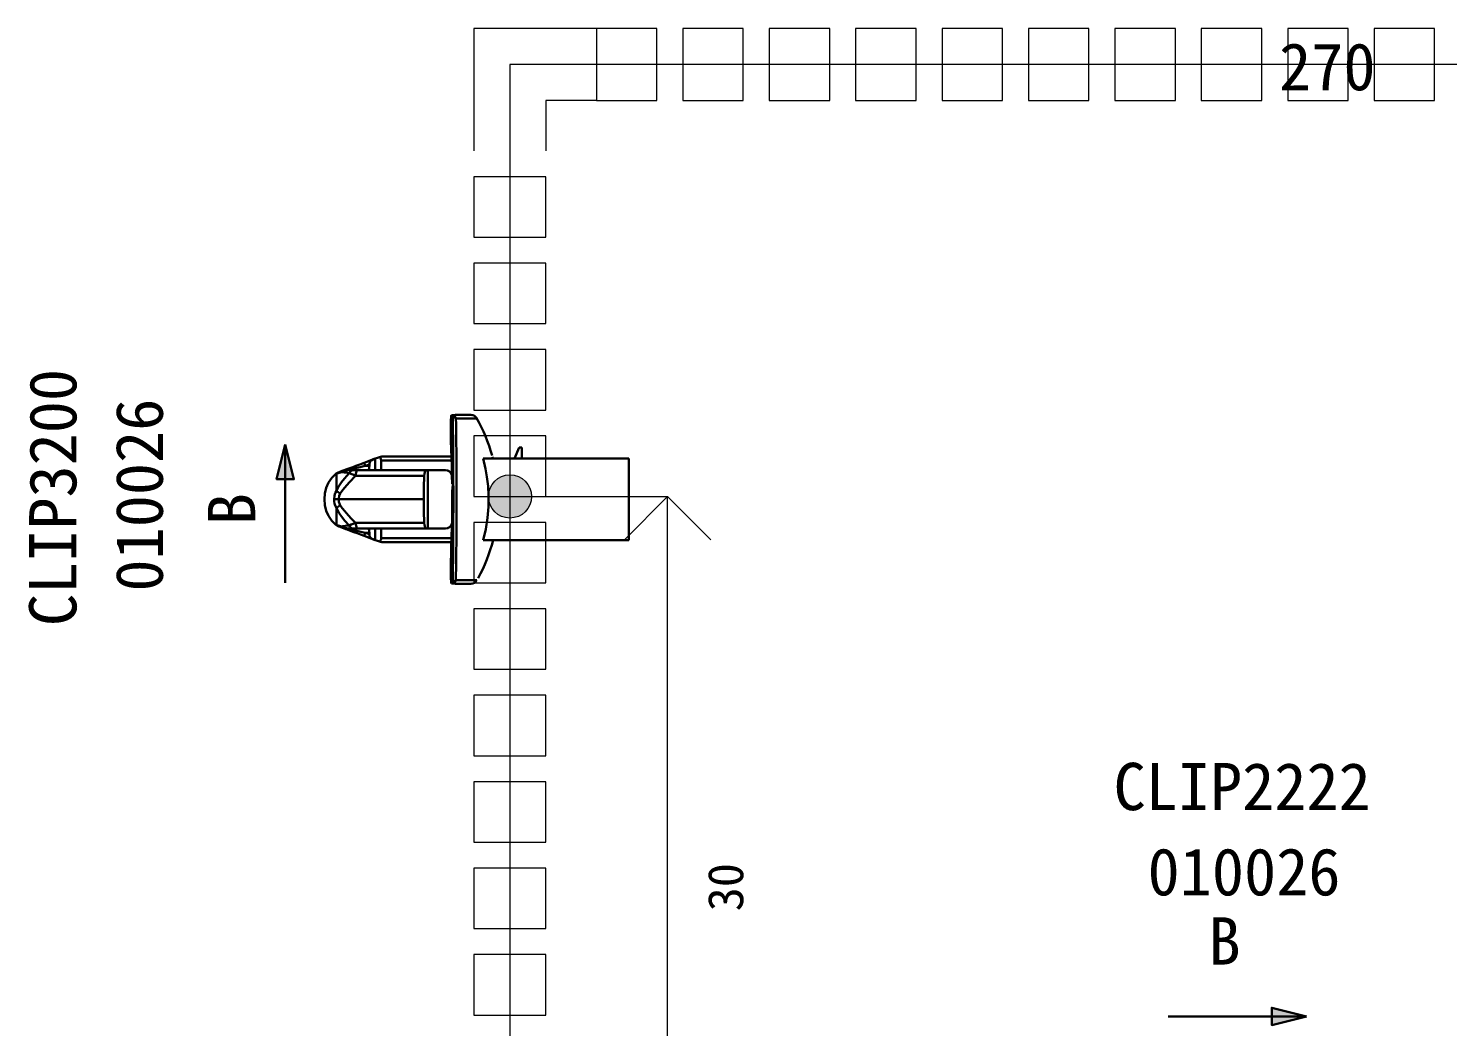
# Model space of a CAD drawing. Header units: millimetres. Extents: x 6 to 3615, y -854 to 0.
# Drawn here: x 2391.7 to 2473.8, y -450.9 to -393.1 of the extents above; entities that cross this region are included whole.
import ezdxf

# ---------------------------------------------------------------- set-up
doc = ezdxf.new("R2010")
doc.units = ezdxf.units.MM
doc.styles.add('4eff5b8b_Style', font='simfang.ttf')

msp = doc.modelspace()

# ---------------------------------------------------------------- hatches: boundary and pattern name
for points in [[(2407.062, -419.193), (2406.562, -417.193), (2406.062, -419.193)], [(2463.641, -450.776), (2465.641, -450.276), (2463.641, -449.776)]]:
    msp.add_hatch(color=256).paths.add_polyline_path(points)
h = msp.add_hatch(color=256)
edge = h.paths.add_edge_path()
edge.add_arc((2419.562, -420.193), 1.25, 0, 360)
h = msp.add_hatch(color=256)
edge = h.paths.add_edge_path()
edge.add_arc((2419.562, -420.193), 1.25, 0, 360)

# ---------------------------------------------------------------- linework, layer by layer
at = {"linetype": 'Continuous', "lineweight": 0}
for p, q in [((2428.062, -393.109), (2424.562, -393.109)), ((2424.562, -393.109), (2424.562, -397.276)), ((2428.062, -397.276), (2428.062, -393.109)), ((2433.062, -393.109), (2429.562, -393.109)), ((2429.562, -393.109), (2429.562, -397.276)), ((2433.062, -397.276), (2433.062, -393.109)), ((2438.062, -393.109), (2434.562, -393.109)), ((2434.562, -393.109), (2434.562, -397.276)), ((2438.062, -397.276), (2438.062, -393.109)), ((2443.062, -393.109), (2439.562, -393.109)), ((2439.562, -393.109), (2439.562, -397.276)), ((2443.062, -397.276), (2443.062, -393.109)), ((2448.062, -393.109), (2444.562, -393.109)), ((2444.562, -393.109), (2444.562, -397.276)), ((2448.062, -397.276), (2448.062, -393.109)), ((2453.062, -393.109), (2449.562, -393.109)), ((2449.562, -393.109), (2449.562, -397.276)), ((2453.062, -397.276), (2453.062, -393.109)), ((2458.062, -393.109), (2454.562, -393.109)), ((2454.562, -393.109), (2454.562, -397.276)), ((2458.062, -397.276), (2458.062, -393.109)), ((2463.062, -393.109), (2459.562, -393.109)), ((2459.562, -393.109), (2459.562, -397.276)), ((2463.062, -397.276), (2463.062, -393.109)), ((2468.062, -393.109), (2464.562, -393.109)), ((2464.562, -393.109), (2464.562, -397.276)), ((2468.062, -397.276), (2468.062, -393.109)), ((2473.062, -393.109), (2469.562, -393.109)), ((2469.562, -393.109), (2469.562, -397.276)), ((2473.062, -397.276), (2473.062, -393.109)), ((2424.562, -397.276), (2428.062, -397.276)), ((2424.562, -397.276), (2424.562, -397.276)), ((2429.562, -397.276), (2433.062, -397.276)), ((2429.562, -397.276), (2429.562, -397.276)), ((2434.562, -397.276), (2438.062, -397.276)), ((2434.562, -397.276), (2434.562, -397.276)), ((2439.562, -397.276), (2443.062, -397.276)), ((2439.562, -397.276), (2439.562, -397.276)), ((2444.562, -397.276), (2448.062, -397.276)), ((2444.562, -397.276), (2444.562, -397.276)), ((2449.562, -397.276), (2453.062, -397.276)), ((2449.562, -397.276), (2449.562, -397.276)), ((2454.562, -397.276), (2458.062, -397.276)), ((2454.562, -397.276), (2454.562, -397.276)), ((2459.562, -397.276), (2463.062, -397.276)), ((2459.562, -397.276), (2459.562, -397.276)), ((2464.562, -397.276), (2468.062, -397.276)), ((2464.562, -397.276), (2464.562, -397.276)), ((2469.562, -397.276), (2473.062, -397.276)), ((2469.562, -397.276), (2469.562, -397.276)), ((2421.646, -401.693), (2417.479, -401.693)), ((2417.479, -401.693), (2417.482, -405.193)), ((2421.646, -405.193), (2421.646, -401.693)), ((2417.482, -405.193), (2421.646, -405.193)), ((2421.646, -405.193), (2421.646, -405.193)), ((2421.646, -406.693), (2417.479, -406.693)), ((2417.479, -406.693), (2417.482, -410.193)), ((2421.646, -410.193), (2421.646, -406.693)), ((2417.482, -410.193), (2421.646, -410.193)), ((2421.646, -410.193), (2421.646, -410.193)), ((2421.646, -411.693), (2417.479, -411.693)), ((2417.479, -411.693), (2417.482, -415.193)), ((2421.646, -415.193), (2421.646, -411.693)), ((2417.482, -415.193), (2421.646, -415.193)), ((2421.646, -415.193), (2421.646, -415.193)), ((2421.646, -416.693), (2417.479, -416.693)), ((2417.479, -416.693), (2417.482, -420.193)), ((2421.646, -420.193), (2421.646, -416.693)), ((2417.482, -420.193), (2421.646, -420.193)), ((2421.646, -420.193), (2421.646, -420.193)), ((2421.646, -421.693), (2417.479, -421.693)), ((2417.479, -421.693), (2417.482, -425.193)), ((2421.646, -425.193), (2421.646, -421.693)), ((2417.482, -425.193), (2421.646, -425.193)), ((2421.646, -425.193), (2421.646, -425.193)), ((2421.646, -426.693), (2417.479, -426.693)), ((2417.479, -426.693), (2417.482, -430.193)), ((2421.646, -430.193), (2421.646, -426.693)), ((2417.482, -430.193), (2421.646, -430.193)), ((2421.646, -430.193), (2421.646, -430.193)), ((2421.646, -431.693), (2417.479, -431.693)), ((2417.479, -431.693), (2417.482, -435.193)), ((2421.646, -435.193), (2421.646, -431.693)), ((2417.482, -435.193), (2421.646, -435.193)), ((2421.646, -435.193), (2421.646, -435.193)), ((2421.646, -436.693), (2417.479, -436.693)), ((2417.479, -436.693), (2417.482, -440.193)), ((2421.646, -440.193), (2421.646, -436.693)), ((2417.482, -440.193), (2421.646, -440.193)), ((2421.646, -440.193), (2421.646, -440.193)), ((2421.646, -441.693), (2417.479, -441.693)), ((2417.479, -441.693), (2417.482, -445.193)), ((2421.646, -445.193), (2421.646, -441.693)), ((2417.482, -445.193), (2421.646, -445.193)), ((2421.646, -445.193), (2421.646, -445.193)), ((2421.646, -446.693), (2417.479, -446.693)), ((2417.479, -446.693), (2417.482, -450.193)), ((2421.646, -450.193), (2421.646, -446.693)), ((2417.482, -450.193), (2421.646, -450.193)), ((2421.646, -450.193), (2421.646, -450.193))]:
    msp.add_line(p, q, dxfattribs=at)
at = {"linetype": 'Continuous', "lineweight": 30}
for p, q in [((2406.562, -417.193), (2406.062, -419.193)), ((2406.562, -417.193), (2406.062, -419.193)), ((2406.562, -417.193), (2407.062, -419.193)), ((2407.062, -419.193), (2406.562, -417.193)), ((2406.062, -419.193), (2407.062, -419.193)), ((2406.062, -419.193), (2407.062, -419.193)), ((2465.641, -450.276), (2463.641, -449.776)), ((2463.641, -449.776), (2463.641, -450.776)), ((2465.641, -450.276), (2463.641, -449.776)), ((2463.641, -449.776), (2463.641, -450.776)), ((2465.641, -450.276), (2463.641, -450.776)), ((2463.641, -450.776), (2465.641, -450.276))]:
    msp.add_line(p, q, dxfattribs=at)
at = {"linetype": 'Continuous', "lineweight": 0}
for points in [[(2417.479, -393.109), (2417.482, -400.193)], [(2424.562, -393.109), (2417.479, -393.109)], [(2421.646, -397.276), (2421.646, -400.193)], [(2424.562, -397.276), (2421.646, -397.276)]]:
    msp.add_lwpolyline(points, dxfattribs=at)
for points in [[(2424.562, -397.276), (2428.062, -397.276), (2428.062, -393.109), (2424.562, -393.109), (2424.562, -397.276)], [(2429.562, -397.276), (2433.062, -397.276), (2433.062, -393.109), (2429.562, -393.109), (2429.562, -397.276)], [(2434.562, -397.276), (2438.062, -397.276), (2438.062, -393.109), (2434.562, -393.109), (2434.562, -397.276)], [(2439.562, -397.276), (2443.062, -397.276), (2443.062, -393.109), (2439.562, -393.109), (2439.562, -397.276)], [(2444.562, -397.276), (2448.062, -397.276), (2448.062, -393.109), (2444.562, -393.109), (2444.562, -397.276)], [(2449.562, -397.276), (2453.062, -397.276), (2453.062, -393.109), (2449.562, -393.109), (2449.562, -397.276)], [(2454.562, -397.276), (2458.062, -397.276), (2458.062, -393.109), (2454.562, -393.109), (2454.562, -397.276)], [(2459.562, -397.276), (2463.062, -397.276), (2463.062, -393.109), (2459.562, -393.109), (2459.562, -397.276)], [(2464.562, -397.276), (2468.062, -397.276), (2468.062, -393.109), (2464.562, -393.109), (2464.562, -397.276)], [(2469.562, -397.276), (2473.062, -397.276), (2473.062, -393.109), (2469.562, -393.109), (2469.562, -397.276)], [(2421.646, -405.193), (2421.646, -401.693), (2417.479, -401.693), (2417.482, -405.193), (2421.646, -405.193)], [(2421.646, -410.193), (2421.646, -406.693), (2417.479, -406.693), (2417.482, -410.193), (2421.646, -410.193)], [(2421.646, -415.193), (2421.646, -411.693), (2417.479, -411.693), (2417.482, -415.193), (2421.646, -415.193)], [(2421.646, -420.193), (2421.646, -416.693), (2417.479, -416.693), (2417.482, -420.193), (2421.646, -420.193)], [(2421.646, -425.193), (2421.646, -421.693), (2417.479, -421.693), (2417.482, -425.193), (2421.646, -425.193)], [(2421.646, -430.193), (2421.646, -426.693), (2417.479, -426.693), (2417.482, -430.193), (2421.646, -430.193)], [(2421.646, -435.193), (2421.646, -431.693), (2417.479, -431.693), (2417.482, -435.193), (2421.646, -435.193)], [(2421.646, -440.193), (2421.646, -436.693), (2417.479, -436.693), (2417.482, -440.193), (2421.646, -440.193)], [(2421.646, -445.193), (2421.646, -441.693), (2417.479, -441.693), (2417.482, -445.193), (2421.646, -445.193)], [(2421.646, -450.193), (2421.646, -446.693), (2417.479, -446.693), (2417.482, -450.193), (2421.646, -450.193)]]:
    msp.add_lwpolyline(points, close=True, dxfattribs=at)
at = {"linetype": 'Continuous', "lineweight": 13}
for points in [[(2514.562, -395.193), (2419.562, -395.193)], [(2419.562, -395.193), (2419.562, -465.193)], [(2419.562, -420.193), (2428.685, -420.193)], [(2428.685, -420.193), (2426.185, -422.693)], [(2428.685, -465.193), (2428.685, -420.193)], [(2428.685, -420.193), (2431.185, -422.693)]]:
    msp.add_lwpolyline(points, dxfattribs=at)
at = {"linetype": 'Continuous', "lineweight": 30}
for points in [[(2416.174, -415.497), (2416.201, -415.479)], [(2416.393, -415.474), (2416.201, -415.479)], [(2416.201, -415.479), (2416.286, -415.505)], [(2416.536, -415.474), (2416.393, -415.474)], [(2416.393, -415.474), (2416.604, -415.474)], [(2416.669, -415.474), (2416.536, -415.474)], [(2416.604, -415.474), (2416.669, -415.474)], [(2416.786, -415.474), (2416.669, -415.474)], [(2416.893, -415.474), (2416.786, -415.474)], [(2416.987, -415.474), (2416.893, -415.474)], [(2416.919, -415.474), (2417.068, -415.474)], [(2417.068, -415.474), (2416.987, -415.474)], [(2417.068, -415.474), (2416.987, -415.474)], [(2417.135, -415.474), (2417.068, -415.474)], [(2417.135, -415.474), (2417.193, -415.474)], [(2417.193, -415.474), (2417.135, -415.474)], [(2417.193, -415.474), (2417.237, -415.474)], [(2417.237, -415.474), (2417.193, -415.474)], [(2417.237, -415.474), (2417.268, -415.474)], [(2417.286, -415.474), (2417.268, -415.474)], [(2417.286, -415.474), (2417.292, -415.474)], [(2417.286, -415.474), (2417.292, -415.474)], [(2417.292, -415.474), (2417.357, -415.482)], [(2417.406, -415.487), (2417.292, -415.474)], [(2417.406, -415.487), (2417.503, -415.529)], [(2416.151, -415.849), (2416.146, -416.188)], [(2416.146, -416.547), (2416.146, -416.188)], [(2416.151, -415.849), (2416.164, -415.534)], [(2416.164, -415.534), (2416.174, -415.497)], [(2416.177, -415.536), (2416.164, -415.534)], [(2416.201, -415.544), (2416.177, -415.536)], [(2416.219, -415.557), (2416.201, -415.544)], [(2416.234, -415.57), (2416.219, -415.557)], [(2416.245, -415.589), (2416.234, -415.57)], [(2416.255, -415.617), (2416.245, -415.589)], [(2416.26, -415.99), (2416.255, -415.617)], [(2416.305, -415.62), (2416.255, -415.617)], [(2416.266, -416.396), (2416.26, -415.99)], [(2416.286, -415.505), (2416.354, -415.549)], [(2416.305, -415.62), (2416.354, -415.63)], [(2416.354, -415.549), (2416.404, -415.609)], [(2416.354, -415.63), (2416.398, -415.651)], [(2416.398, -415.651), (2416.435, -415.674)], [(2416.404, -415.609), (2416.435, -415.674)], [(2416.443, -416.003), (2416.435, -415.674)], [(2416.435, -415.674), (2416.648, -415.674)], [(2416.448, -416.315), (2416.443, -416.003)], [(2416.859, -415.674), (2416.648, -415.674)], [(2417.055, -415.674), (2416.859, -415.674)], [(2417.224, -415.674), (2417.055, -415.674)], [(2417.333, -415.674), (2417.224, -415.674)], [(2417.333, -415.674), (2417.422, -415.674)], [(2417.422, -415.674), (2417.544, -415.674)], [(2417.586, -415.594), (2417.503, -415.529)], [(2417.544, -415.674), (2417.607, -415.674)], [(2417.586, -415.594), (2417.648, -415.674)], [(2417.607, -415.674), (2417.641, -415.674)], [(2417.641, -415.674), (2417.648, -415.674)], [(2416.146, -416.547), (2416.151, -416.992)], [(2416.151, -416.992), (2416.161, -417.464)], [(2416.268, -416.828), (2416.266, -416.396)], [(2416.273, -417.286), (2416.268, -416.828)], [(2416.453, -416.661), (2416.448, -416.315)], [(2416.456, -417.031), (2416.453, -416.661)], [(2416.458, -417.13), (2416.456, -417.031)], [(2416.461, -417.542), (2416.458, -417.13)], [(2406.562, -425.193), (2406.562, -417.193)], [(2412.018, -417.911), (2411.901, -417.956)], [(2412.018, -417.911), (2412.073, -417.891)], [(2412.018, -417.911), (2412.052, -417.935)], [(2412.099, -418.01), (2412.052, -417.935)], [(2412.073, -417.891), (2412.156, -417.878)], [(2416.172, -417.878), (2412.156, -417.878)], [(2416.161, -417.464), (2416.174, -417.956)], [(2416.276, -417.766), (2416.273, -417.286)], [(2416.276, -417.766), (2416.279, -418.263)], [(2416.461, -417.807), (2416.461, -417.542)], [(2416.464, -418.167), (2416.461, -417.807)], [(2418.576, -417.995), (2418.549, -417.898)], [(2419.831, -417.995), (2420.086, -417.349)], [(2420.086, -417.349), (2420.247, -417.349)], [(2420.247, -417.995), (2420.247, -417.349)], [(2409.763, -418.747), (2409.69, -418.776)], [(2409.763, -418.747), (2409.854, -418.714)], [(2409.854, -418.714), (2409.763, -418.747)], [(2409.969, -418.672), (2409.854, -418.714)], [(2409.906, -418.766), (2409.904, -418.771)], [(2409.904, -418.771), (2409.904, -418.776)], [(2409.909, -418.758), (2409.906, -418.766)], [(2409.917, -418.742), (2409.909, -418.758)], [(2409.909, -418.776), (2409.919, -418.771)], [(2409.917, -418.742), (2409.93, -418.727)], [(2409.919, -418.771), (2409.93, -418.766)], [(2409.93, -418.755), (2409.927, -418.758)], [(2409.927, -418.758), (2409.927, -418.76)], [(2409.93, -418.76), (2409.927, -418.76)], [(2409.958, -418.701), (2409.93, -418.727)], [(2409.935, -418.747), (2409.93, -418.753)], [(2409.93, -418.753), (2409.93, -418.755)], [(2409.93, -418.766), (2409.945, -418.758)], [(2409.93, -418.76), (2409.938, -418.76)], [(2409.935, -418.747), (2409.945, -418.74)], [(2409.938, -418.76), (2409.961, -418.75)], [(2409.953, -418.732), (2409.945, -418.74)], [(2409.945, -418.758), (2409.961, -418.75)], [(2409.99, -418.706), (2409.953, -418.732)], [(2409.992, -418.674), (2409.958, -418.701)], [(2410.036, -418.714), (2409.961, -418.75)], [(2410.245, -418.57), (2409.969, -418.672)], [(2410.07, -418.633), (2409.969, -418.672)], [(2410.089, -418.661), (2409.99, -418.706)], [(2410.07, -418.633), (2409.992, -418.674)], [(2410.036, -418.714), (2410.12, -418.688)], [(2410.12, -418.617), (2410.07, -418.633)], [(2410.078, -418.641), (2410.07, -418.633)], [(2410.089, -418.661), (2410.078, -418.641)], [(2410.201, -418.628), (2410.089, -418.661)], [(2410.245, -418.57), (2410.12, -418.617)], [(2410.12, -418.688), (2410.211, -418.669)], [(2410.312, -418.607), (2410.201, -418.628)], [(2410.312, -418.664), (2410.211, -418.669)], [(2410.307, -418.547), (2410.245, -418.57)], [(2410.245, -418.57), (2410.276, -418.573)], [(2410.26, -418.844), (2410.31, -418.766)], [(2410.276, -418.573), (2410.312, -418.607)], [(2410.466, -418.487), (2410.307, -418.547)], [(2410.372, -418.708), (2410.31, -418.766)], [(2410.503, -418.568), (2410.312, -418.607)], [(2410.312, -418.607), (2410.312, -418.648)], [(2410.312, -418.648), (2410.312, -418.664)], [(2410.312, -418.664), (2410.513, -418.664)], [(2410.443, -418.674), (2410.372, -418.708)], [(2410.513, -418.664), (2410.443, -418.674)], [(2410.641, -418.422), (2410.466, -418.487)], [(2410.711, -418.526), (2410.503, -418.568)], [(2410.513, -418.664), (2410.612, -418.664)], [(2410.612, -418.664), (2410.732, -418.664)], [(2410.872, -418.336), (2410.641, -418.422)], [(2410.641, -418.422), (2410.872, -418.336)], [(2410.685, -418.755), (2410.651, -418.862)], [(2410.729, -418.688), (2410.685, -418.755)], [(2410.893, -418.487), (2410.711, -418.526)], [(2410.729, -418.688), (2410.779, -418.664)], [(2410.732, -418.664), (2410.779, -418.664)], [(2411.672, -418.664), (2410.779, -418.664)], [(2410.779, -418.664), (2414.706, -418.664)], [(2411.125, -418.242), (2410.872, -418.336)], [(2411.036, -418.458), (2410.893, -418.487)], [(2411.193, -418.427), (2411.036, -418.458)], [(2411.773, -418.003), (2411.125, -418.242)], [(2411.125, -418.242), (2411.133, -418.268)], [(2411.159, -418.336), (2411.133, -418.268)], [(2411.193, -418.427), (2411.159, -418.336)], [(2411.193, -418.427), (2411.432, -418.339)], [(2411.432, -418.427), (2411.193, -418.427)], [(2411.393, -418.617), (2411.38, -418.651)], [(2411.38, -418.651), (2411.38, -418.664)], [(2411.409, -418.568), (2411.393, -418.617)], [(2411.424, -418.5), (2411.409, -418.568)], [(2411.411, -418.664), (2411.409, -418.664)], [(2411.445, -418.664), (2411.411, -418.664)], [(2411.432, -418.427), (2411.424, -418.5)], [(2411.432, -418.339), (2411.438, -418.276)], [(2411.432, -418.427), (2411.432, -418.339)], [(2411.438, -418.276), (2411.451, -418.227)], [(2411.451, -418.227), (2411.497, -418.141)], [(2411.497, -418.141), (2411.57, -418.086)], [(2411.669, -418.042), (2411.57, -418.086)], [(2411.672, -418.664), (2411.656, -418.664)], [(2411.669, -418.042), (2411.773, -418.003)], [(2411.901, -417.956), (2411.773, -418.003)], [(2411.773, -418.003), (2411.773, -418.664)], [(2412.115, -418.112), (2412.099, -418.01)], [(2416.18, -418.112), (2412.115, -418.112)], [(2412.115, -418.112), (2412.115, -418.664)], [(2414.651, -418.724), (2414.63, -418.794)], [(2414.68, -418.68), (2414.651, -418.724)], [(2414.706, -418.664), (2414.68, -418.68)], [(2414.706, -418.664), (2414.807, -418.664)], [(2414.807, -420.357), (2414.807, -418.664)], [(2414.807, -418.664), (2415.831, -418.664)], [(2415.953, -418.682), (2415.831, -418.664)], [(2415.953, -418.682), (2416.06, -418.74)], [(2415.953, -418.682), (2416.06, -418.74)], [(2416.06, -418.74), (2415.982, -418.693)], [(2416.148, -418.826), (2416.06, -418.74)], [(2416.06, -418.74), (2416.148, -418.826)], [(2416.174, -417.956), (2416.19, -418.464)], [(2416.19, -418.464), (2416.206, -419)], [(2416.281, -418.773), (2416.279, -418.263)], [(2416.466, -418.586), (2416.464, -418.167)], [(2416.469, -419.055), (2416.466, -418.586)], [(2422.31, -417.995), (2418.013, -417.995)], [(2418.013, -417.995), (2418.154, -418.602)], [(2418.232, -419.052), (2418.154, -418.602)], [(2418.31, -417.995), (2418.268, -417.995)], [(2418.31, -417.995), (2418.812, -417.995)], [(2418.365, -417.995), (2418.31, -417.995)], [(2418.557, -417.995), (2418.549, -417.995)], [(2421.388, -417.995), (2419.893, -417.995)], [(2421.388, -417.995), (2426.435, -418)], [(2426.435, -418), (2426.438, -422.729)], [(2409.073, -419.393), (2408.935, -419.698)], [(2409.263, -419.117), (2409.073, -419.393)], [(2409.495, -418.875), (2409.263, -419.117)], [(2409.495, -418.875), (2409.544, -418.846)], [(2409.495, -418.875), (2409.503, -418.872)], [(2409.503, -418.872), (2409.581, -418.823)], [(2409.503, -418.872), (2409.526, -418.865)], [(2409.526, -418.865), (2409.581, -418.823)], [(2409.562, -418.852), (2409.526, -418.865)], [(2409.526, -418.865), (2409.526, -418.927)], [(2409.526, -418.927), (2409.526, -419.036)], [(2409.526, -419.036), (2409.526, -419.19)], [(2409.526, -419.383), (2409.526, -419.19)], [(2409.526, -419.609), (2409.526, -419.383)], [(2409.617, -418.836), (2409.562, -418.852)], [(2409.581, -418.823), (2409.641, -418.794)], [(2409.581, -418.823), (2409.617, -418.802)], [(2409.617, -418.802), (2409.641, -418.792)], [(2409.617, -418.802), (2409.641, -418.792)], [(2409.641, -418.794), (2409.617, -418.802)], [(2409.68, -418.82), (2409.617, -418.836)], [(2409.628, -419.648), (2409.81, -419.37)], [(2409.641, -418.794), (2409.69, -418.776)], [(2409.828, -418.779), (2409.68, -418.82)], [(2409.81, -419.37), (2409.987, -419.151)], [(2409.82, -418.789), (2409.828, -418.779)], [(2409.82, -418.789), (2409.969, -418.81)], [(2409.904, -418.776), (2409.828, -418.779)], [(2409.904, -418.776), (2409.909, -418.776)], [(2410.159, -418.831), (2409.969, -418.81)], [(2409.982, -419.69), (2410.271, -419.365)], [(2409.987, -419.151), (2410.26, -418.844)], [(2410.26, -418.844), (2410.159, -418.831)], [(2410.354, -418.883), (2410.26, -418.844)], [(2410.271, -419.365), (2410.635, -418.99)], [(2410.469, -418.927), (2410.354, -418.883)], [(2410.604, -418.979), (2410.469, -418.927)], [(2410.635, -418.99), (2410.604, -418.979)], [(2410.651, -418.862), (2410.635, -418.99)], [(2414.607, -418.99), (2410.635, -418.99)], [(2414.607, -418.99), (2414.583, -419.669)], [(2414.615, -418.885), (2414.607, -418.99)], [(2414.63, -418.794), (2414.615, -418.885)], [(2416.148, -418.826), (2416.109, -418.779)], [(2416.203, -418.93), (2416.148, -418.826)], [(2416.148, -418.826), (2416.203, -418.932)], [(2416.193, -418.906), (2416.203, -418.93)], [(2416.206, -419), (2416.214, -419.451)], [(2416.284, -419.294), (2416.221, -419.904)], [(2416.284, -419.294), (2416.281, -418.773)], [(2416.284, -419.294), (2416.289, -419.826)], [(2416.471, -419.435), (2416.469, -419.055)], [(2416.474, -419.784), (2416.471, -419.435)], [(2418.294, -419.591), (2418.232, -419.052)], [(2418.326, -420.13), (2418.294, -419.591)], [(2408.852, -420.023), (2408.823, -420.357)], [(2408.823, -420.357), (2408.852, -420.69)], [(2408.935, -419.698), (2408.852, -420.023)], [(2409.385, -420.357), (2409.406, -420.159)], [(2409.385, -420.357), (2409.51, -420.357)], [(2409.393, -420.477), (2409.385, -420.357)], [(2409.406, -420.159), (2409.432, -420.057)], [(2409.432, -420.057), (2409.474, -419.956)], [(2409.474, -419.956), (2409.526, -419.859)], [(2409.51, -420.357), (2409.654, -420.357)], [(2409.526, -419.609), (2409.526, -419.859)], [(2409.526, -419.859), (2409.628, -419.648)], [(2409.526, -419.859), (2409.622, -419.94)], [(2409.622, -419.94), (2409.737, -420.026)], [(2409.68, -420.164), (2409.654, -420.315)], [(2409.654, -420.315), (2409.654, -420.357)], [(2409.654, -420.357), (2414.576, -420.357)], [(2409.669, -420.51), (2409.654, -420.357)], [(2409.737, -420.026), (2409.68, -420.164)], [(2409.737, -420.026), (2409.831, -419.88)], [(2409.831, -419.88), (2409.982, -419.69)], [(2414.583, -419.669), (2414.576, -420.357)], [(2414.576, -420.357), (2414.583, -421.044)], [(2414.807, -420.357), (2414.807, -422.049)], [(2416.224, -420.359), (2416.219, -420.904)], [(2416.221, -419.904), (2416.224, -420.359)], [(2416.289, -419.826), (2416.289, -420.357)], [(2416.289, -420.357), (2416.289, -420.891)], [(2416.474, -420.083), (2416.474, -419.784)], [(2416.474, -420.357), (2416.474, -420.083)], [(2416.474, -420.651), (2416.474, -420.357)], [(2418.318, -420.784), (2418.326, -420.13)], [(2408.852, -420.69), (2408.935, -421.016)], [(2408.935, -421.016), (2409.073, -421.32)], [(2409.414, -420.594), (2409.393, -420.477)], [(2409.414, -420.594), (2409.451, -420.708)], [(2409.451, -420.708), (2409.526, -420.854)], [(2409.635, -420.766), (2409.526, -420.854)], [(2409.596, -421.008), (2409.526, -420.854)], [(2409.526, -420.854), (2409.526, -421.104)], [(2409.526, -421.104), (2409.526, -421.331)], [(2409.682, -421.159), (2409.596, -421.008)], [(2409.737, -420.688), (2409.635, -420.766)], [(2409.719, -420.651), (2409.669, -420.51)], [(2409.682, -421.159), (2409.815, -421.349)], [(2409.737, -420.688), (2409.719, -420.651)], [(2409.849, -420.859), (2409.737, -420.688)], [(2410, -421.047), (2409.849, -420.859)], [(2410.089, -421.148), (2410, -421.047)], [(2410.375, -421.458), (2410.089, -421.148)], [(2414.583, -421.044), (2414.607, -421.724)], [(2416.219, -420.904), (2416.211, -421.445)], [(2416.289, -420.891), (2416.284, -421.419)], [(2416.471, -421.307), (2416.474, -420.969)], [(2416.474, -420.969), (2416.474, -420.651)], [(2418.263, -421.435), (2418.318, -420.784)], [(2409.073, -421.32), (2409.263, -421.596)], [(2409.263, -421.596), (2409.495, -421.839)], [(2409.503, -421.841), (2409.495, -421.839)], [(2409.495, -421.839), (2409.544, -421.867)], [(2409.581, -421.891), (2409.503, -421.841)], [(2409.526, -421.849), (2409.503, -421.841)], [(2409.526, -421.523), (2409.526, -421.331)], [(2409.526, -421.677), (2409.526, -421.523)], [(2409.526, -421.786), (2409.526, -421.677)], [(2409.526, -421.786), (2409.526, -421.849)], [(2409.526, -421.849), (2409.562, -421.859)], [(2409.526, -421.849), (2409.581, -421.891)], [(2409.63, -421.878), (2409.562, -421.859)], [(2409.581, -421.891), (2409.617, -421.911)], [(2409.581, -421.891), (2409.641, -421.922)], [(2409.594, -421.896), (2409.617, -421.911)], [(2409.617, -421.911), (2409.688, -421.938)], [(2409.617, -421.911), (2409.641, -421.922)], [(2409.63, -421.878), (2409.693, -421.896)], [(2409.641, -421.922), (2409.688, -421.938)], [(2409.786, -421.974), (2409.688, -421.938)], [(2409.828, -421.935), (2409.693, -421.896)], [(2409.786, -421.974), (2409.872, -422.005)], [(2409.872, -422.005), (2409.786, -421.974)], [(2410.016, -421.599), (2409.815, -421.349)], [(2409.82, -421.924), (2409.891, -421.914)], [(2409.82, -421.924), (2409.828, -421.935)], [(2409.828, -421.935), (2409.904, -421.938)], [(2410.245, -422.143), (2409.872, -422.005)], [(2409.872, -422.005), (2410.07, -422.081)], [(2409.891, -421.914), (2410.034, -421.896)], [(2409.911, -421.938), (2409.904, -421.938)], [(2409.904, -421.943), (2409.904, -421.938)], [(2409.906, -421.948), (2409.904, -421.943)], [(2409.909, -421.956), (2409.906, -421.948)], [(2409.911, -421.961), (2409.909, -421.956)], [(2409.922, -421.945), (2409.911, -421.938)], [(2409.922, -421.977), (2409.911, -421.961)], [(2409.93, -421.948), (2409.922, -421.945)], [(2409.935, -421.992), (2409.922, -421.977)], [(2409.927, -421.953), (2409.93, -421.953)], [(2409.927, -421.956), (2409.927, -421.953)], [(2409.93, -421.958), (2409.927, -421.956)], [(2409.951, -421.958), (2409.93, -421.948)], [(2409.93, -421.953), (2409.938, -421.953)], [(2409.935, -421.966), (2409.93, -421.958)], [(2409.945, -421.977), (2409.935, -421.966)], [(2409.966, -422.021), (2409.935, -421.992)], [(2409.938, -421.953), (2409.945, -421.958)], [(2409.945, -421.958), (2409.961, -421.964)], [(2409.974, -421.997), (2409.945, -421.977)], [(2409.961, -421.964), (2409.951, -421.958)], [(2409.961, -421.964), (2410.034, -422)], [(2409.966, -422.021), (2410, -422.047)], [(2410.057, -422.042), (2409.974, -421.997)], [(2410.07, -422.081), (2410, -422.047)], [(2410.008, -422.021), (2410.057, -422.042)], [(2410.26, -421.87), (2410.016, -421.599)], [(2410.034, -421.896), (2410.26, -421.87)], [(2410.034, -422), (2410.112, -422.026)], [(2410.089, -422.052), (2410.057, -422.042)], [(2410.078, -422.073), (2410.089, -422.052)], [(2410.089, -422.052), (2410.201, -422.086)], [(2410.112, -422.026), (2410.203, -422.042)], [(2410.203, -422.042), (2410.312, -422.049)], [(2410.279, -421.862), (2410.26, -421.87)], [(2410.26, -421.87), (2410.307, -421.945)], [(2410.375, -421.823), (2410.279, -421.862)], [(2410.307, -421.945), (2410.37, -422.003)], [(2410.513, -422.049), (2410.312, -422.049)], [(2410.312, -422.065), (2410.312, -422.049)], [(2410.312, -422.049), (2410.779, -422.049)], [(2410.37, -422.003), (2410.44, -422.039)], [(2410.635, -421.724), (2410.375, -421.458)], [(2410.495, -421.776), (2410.375, -421.823)], [(2410.513, -422.049), (2410.44, -422.039)], [(2410.635, -421.724), (2410.495, -421.776)], [(2410.547, -422.049), (2410.513, -422.049)], [(2410.654, -422.049), (2410.547, -422.049)], [(2414.607, -421.724), (2410.635, -421.724)], [(2410.635, -421.75), (2410.635, -421.724)], [(2410.656, -421.87), (2410.635, -421.75)], [(2410.779, -422.049), (2410.654, -422.049)], [(2410.656, -421.87), (2410.69, -421.966)], [(2410.732, -422.029), (2410.69, -421.966)], [(2410.779, -422.049), (2410.732, -422.029)], [(2414.706, -422.049), (2410.779, -422.049)], [(2411.38, -422.049), (2411.411, -422.049)], [(2411.38, -422.062), (2411.38, -422.049)], [(2411.474, -422.049), (2411.495, -422.049)], [(2411.773, -422.049), (2411.773, -422.711)], [(2412.115, -422.049), (2412.115, -422.602)], [(2414.607, -421.724), (2414.615, -421.828)], [(2414.615, -421.828), (2414.63, -421.919)], [(2414.63, -421.919), (2414.651, -421.99)], [(2414.651, -421.99), (2414.68, -422.034)], [(2414.68, -422.034), (2414.706, -422.049)], [(2414.807, -422.049), (2414.706, -422.049)], [(2414.706, -422.049), (2414.807, -422.049)], [(2415.831, -422.049), (2414.807, -422.049)], [(2415.953, -422.031), (2415.831, -422.049)], [(2416.062, -421.974), (2415.953, -422.031)], [(2416.062, -421.974), (2415.953, -422.031)], [(2415.982, -422.021), (2415.953, -422.031)], [(2416.062, -421.974), (2416.148, -421.885)], [(2416.148, -421.885), (2416.062, -421.974)], [(2416.109, -421.935), (2416.062, -421.974)], [(2416.203, -421.781), (2416.148, -421.885)], [(2416.148, -421.885), (2416.203, -421.784)], [(2416.198, -421.982), (2416.182, -422.505)], [(2416.203, -421.784), (2416.193, -421.807)], [(2416.211, -421.445), (2416.198, -421.982)], [(2416.281, -421.94), (2416.279, -422.453)], [(2416.284, -421.419), (2416.281, -421.94)], [(2416.469, -422.13), (2416.471, -421.659)], [(2416.471, -421.659), (2416.471, -421.307)], [(2418.161, -422.081), (2418.263, -421.435)], [(2410.078, -422.073), (2410.07, -422.081)], [(2410.159, -422.112), (2410.07, -422.081)], [(2410.245, -422.143), (2410.159, -422.112)], [(2410.201, -422.086), (2410.312, -422.107)], [(2410.279, -422.138), (2410.245, -422.143)], [(2410.245, -422.143), (2410.38, -422.195)], [(2410.312, -422.107), (2410.279, -422.138)], [(2410.312, -422.107), (2410.312, -422.065)], [(2410.461, -422.138), (2410.312, -422.107)], [(2410.536, -422.253), (2410.38, -422.195)], [(2410.38, -422.195), (2410.536, -422.253)], [(2410.711, -422.188), (2410.461, -422.138)], [(2410.536, -422.253), (2410.724, -422.323)], [(2410.711, -422.188), (2410.94, -422.234)], [(2410.724, -422.323), (2410.924, -422.396)], [(2410.924, -422.396), (2411.125, -422.471)], [(2410.94, -422.234), (2411.193, -422.286)], [(2411.125, -422.471), (2411.133, -422.445)], [(2411.125, -422.471), (2411.773, -422.711)], [(2411.133, -422.445), (2411.159, -422.378)], [(2411.159, -422.378), (2411.193, -422.286)], [(2411.193, -422.286), (2411.432, -422.286)], [(2411.193, -422.286), (2411.432, -422.375)], [(2411.393, -422.096), (2411.38, -422.062)], [(2411.409, -422.146), (2411.393, -422.096)], [(2411.424, -422.211), (2411.409, -422.146)], [(2411.424, -422.211), (2411.432, -422.286)], [(2411.432, -422.375), (2411.432, -422.286)], [(2411.432, -422.375), (2411.443, -422.466)], [(2411.443, -422.466), (2411.482, -422.552)], [(2411.482, -422.552), (2411.552, -422.617)], [(2411.552, -422.617), (2411.643, -422.661)], [(2411.643, -422.661), (2411.773, -422.711)], [(2411.901, -422.758), (2411.773, -422.711)], [(2412.073, -422.823), (2411.901, -422.758)], [(2412.018, -422.802), (2411.901, -422.758)], [(2412.081, -422.745), (2412.018, -422.802)], [(2412.018, -422.802), (2412.073, -422.823)], [(2412.073, -422.823), (2412.156, -422.836)], [(2412.109, -422.654), (2412.081, -422.745)], [(2412.109, -422.654), (2412.115, -422.602)], [(2416.18, -422.602), (2412.115, -422.602)], [(2416.172, -422.836), (2412.156, -422.836)], [(2416.182, -422.505), (2416.169, -423.016)], [(2416.279, -422.453), (2416.276, -422.948)], [(2416.464, -422.906), (2416.466, -422.422)], [(2416.466, -422.422), (2416.469, -422.13)], [(2418.013, -422.719), (2418.161, -422.081)], [(2418.013, -422.719), (2422.461, -422.719)], [(2418.013, -422.719), (2418.206, -422.719)], [(2418.206, -422.719), (2418.352, -422.719)], [(2418.352, -422.719), (2418.424, -422.719)], [(2418.424, -422.719), (2418.451, -422.719)], [(2418.701, -422.719), (2418.812, -422.719)], [(2422.461, -422.719), (2422.539, -422.721)], [(2422.539, -422.719), (2422.539, -422.721)], [(2422.539, -422.719), (2426.438, -422.729)], [(2416.156, -423.505), (2416.148, -423.971)], [(2416.169, -423.016), (2416.156, -423.505)], [(2416.268, -423.885), (2416.273, -423.427)], [(2416.276, -422.948), (2416.273, -423.427)], [(2416.456, -423.797), (2416.458, -423.544)], [(2416.458, -423.297), (2416.464, -422.906)], [(2416.458, -423.544), (2416.458, -423.297)], [(2416.146, -424.167), (2416.148, -423.971)], [(2416.146, -424.167), (2416.146, -424.526)], [(2416.26, -424.724), (2416.266, -424.318)], [(2416.266, -424.318), (2416.268, -423.885)], [(2416.44, -424.721), (2416.448, -424.357)], [(2416.448, -424.357), (2416.453, -424.052)], [(2416.453, -424.052), (2416.456, -423.797)], [(2416.151, -424.865), (2416.146, -424.526)], [(2416.151, -424.865), (2416.164, -425.18)], [(2416.164, -425.18), (2416.177, -425.177)], [(2416.18, -425.224), (2416.164, -425.18)], [(2416.177, -425.177), (2416.198, -425.167)], [(2416.18, -425.224), (2416.201, -425.234)], [(2416.198, -425.167), (2416.216, -425.154)], [(2416.286, -425.208), (2416.201, -425.234)], [(2416.201, -425.234), (2416.393, -425.24)], [(2416.216, -425.154), (2416.234, -425.138)], [(2416.234, -425.138), (2416.253, -425.109)], [(2416.253, -425.109), (2416.255, -425.096)], [(2416.255, -425.096), (2416.26, -424.724)], [(2416.305, -425.094), (2416.255, -425.096)], [(2416.354, -425.164), (2416.286, -425.208)], [(2416.354, -425.083), (2416.305, -425.094)], [(2416.398, -425.062), (2416.354, -425.083)], [(2416.354, -425.164), (2416.404, -425.104)], [(2416.393, -425.24), (2416.63, -425.24)], [(2416.393, -425.24), (2416.604, -425.24)], [(2416.435, -425.039), (2416.398, -425.062)], [(2416.404, -425.104), (2416.435, -425.039)], [(2416.435, -425.039), (2416.44, -424.721)], [(2416.716, -425.039), (2416.435, -425.039)], [(2416.831, -425.24), (2416.604, -425.24)], [(2416.63, -425.24), (2416.604, -425.24)], [(2416.63, -425.24), (2416.831, -425.24)], [(2416.88, -425.039), (2416.716, -425.039)], [(2416.831, -425.24), (2416.995, -425.24)], [(2417.003, -425.039), (2416.88, -425.039)], [(2416.995, -425.24), (2417.133, -425.24)], [(2417.003, -425.039), (2417.12, -425.039)], [(2417.102, -425.24), (2417.086, -425.24)], [(2417.104, -425.24), (2417.102, -425.24)], [(2417.232, -425.039), (2417.12, -425.039)], [(2417.227, -425.24), (2417.133, -425.24)], [(2417.133, -425.24), (2417.227, -425.24)], [(2417.281, -425.24), (2417.227, -425.24)], [(2417.227, -425.24), (2417.281, -425.24)], [(2417.375, -425.039), (2417.232, -425.039)], [(2417.281, -425.24), (2417.292, -425.24)], [(2417.281, -425.24), (2417.292, -425.24)], [(2417.286, -425.24), (2417.292, -425.24)], [(2417.406, -425.227), (2417.292, -425.24)], [(2417.292, -425.24), (2417.406, -425.227)], [(2417.292, -425.24), (2417.357, -425.232)], [(2417.5, -425.039), (2417.375, -425.039)], [(2417.406, -425.227), (2417.503, -425.185)], [(2417.5, -425.039), (2417.57, -425.039)], [(2417.503, -425.185), (2417.586, -425.12)], [(2417.57, -425.039), (2417.607, -425.039)], [(2417.586, -425.12), (2417.648, -425.039)], [(2417.641, -425.039), (2417.607, -425.039)], [(2417.641, -425.039), (2417.648, -425.039)], [(2457.641, -450.276), (2465.641, -450.276)]]:
    msp.add_lwpolyline(points, dxfattribs=at)
for points in [[(2406.562, -417.193), (2406.062, -419.193), (2407.062, -419.193)], [(2465.641, -450.276), (2463.641, -449.776), (2463.641, -450.776)]]:
    msp.add_lwpolyline(points, close=True, dxfattribs=at)
at = {"linetype": 'Continuous', "lineweight": 13}
msp.add_circle((2419.562, -420.193), 1.25, dxfattribs=at)
msp.add_circle((2419.562, -420.193), 1.25, dxfattribs=at)
msp.add_circle((2419.562, -420.193), 1.25, dxfattribs=at)
msp.add_circle((2419.562, -420.193), 1.25, dxfattribs=at)
at = {"linetype": 'Continuous', "lineweight": 30}
for centre, radius, start, end in [((2409.716, -420.188), 9.122, 15, 30), ((2409.802, -420.529), 9.049, -29, -14)]:
    msp.add_arc(centre, radius, start, end, dxfattribs=at)

# ---------------------------------------------------------------- texts
at = {"linetype": 'Continuous', "style": '4eff5b8b_Style'}
for s, height, p in [('270', 2.7344, (2464.062, -396.693)), ('CLIP2222', 2.7344, (2454.484, -438.339)), ('010026', 2.7344, (2456.453, -443.273)), ('B', 2.734, (2459.977, -447.276))]:
    msp.add_text(s, height=height, dxfattribs=at).set_placement(p)
for s, height, p in [('CLIP3200', 2.7344, (2394.479, -427.693)), ('010026', 2.7344, (2399.479, -425.693)), ('B', 2.734, (2404.823, -421.857)), ('30', 2.0508, (2433.06, -444.193))]:
    msp.add_text(s, height=height, rotation=-270, dxfattribs=at).set_placement(p)

doc.saveas('drawing.dxf')
